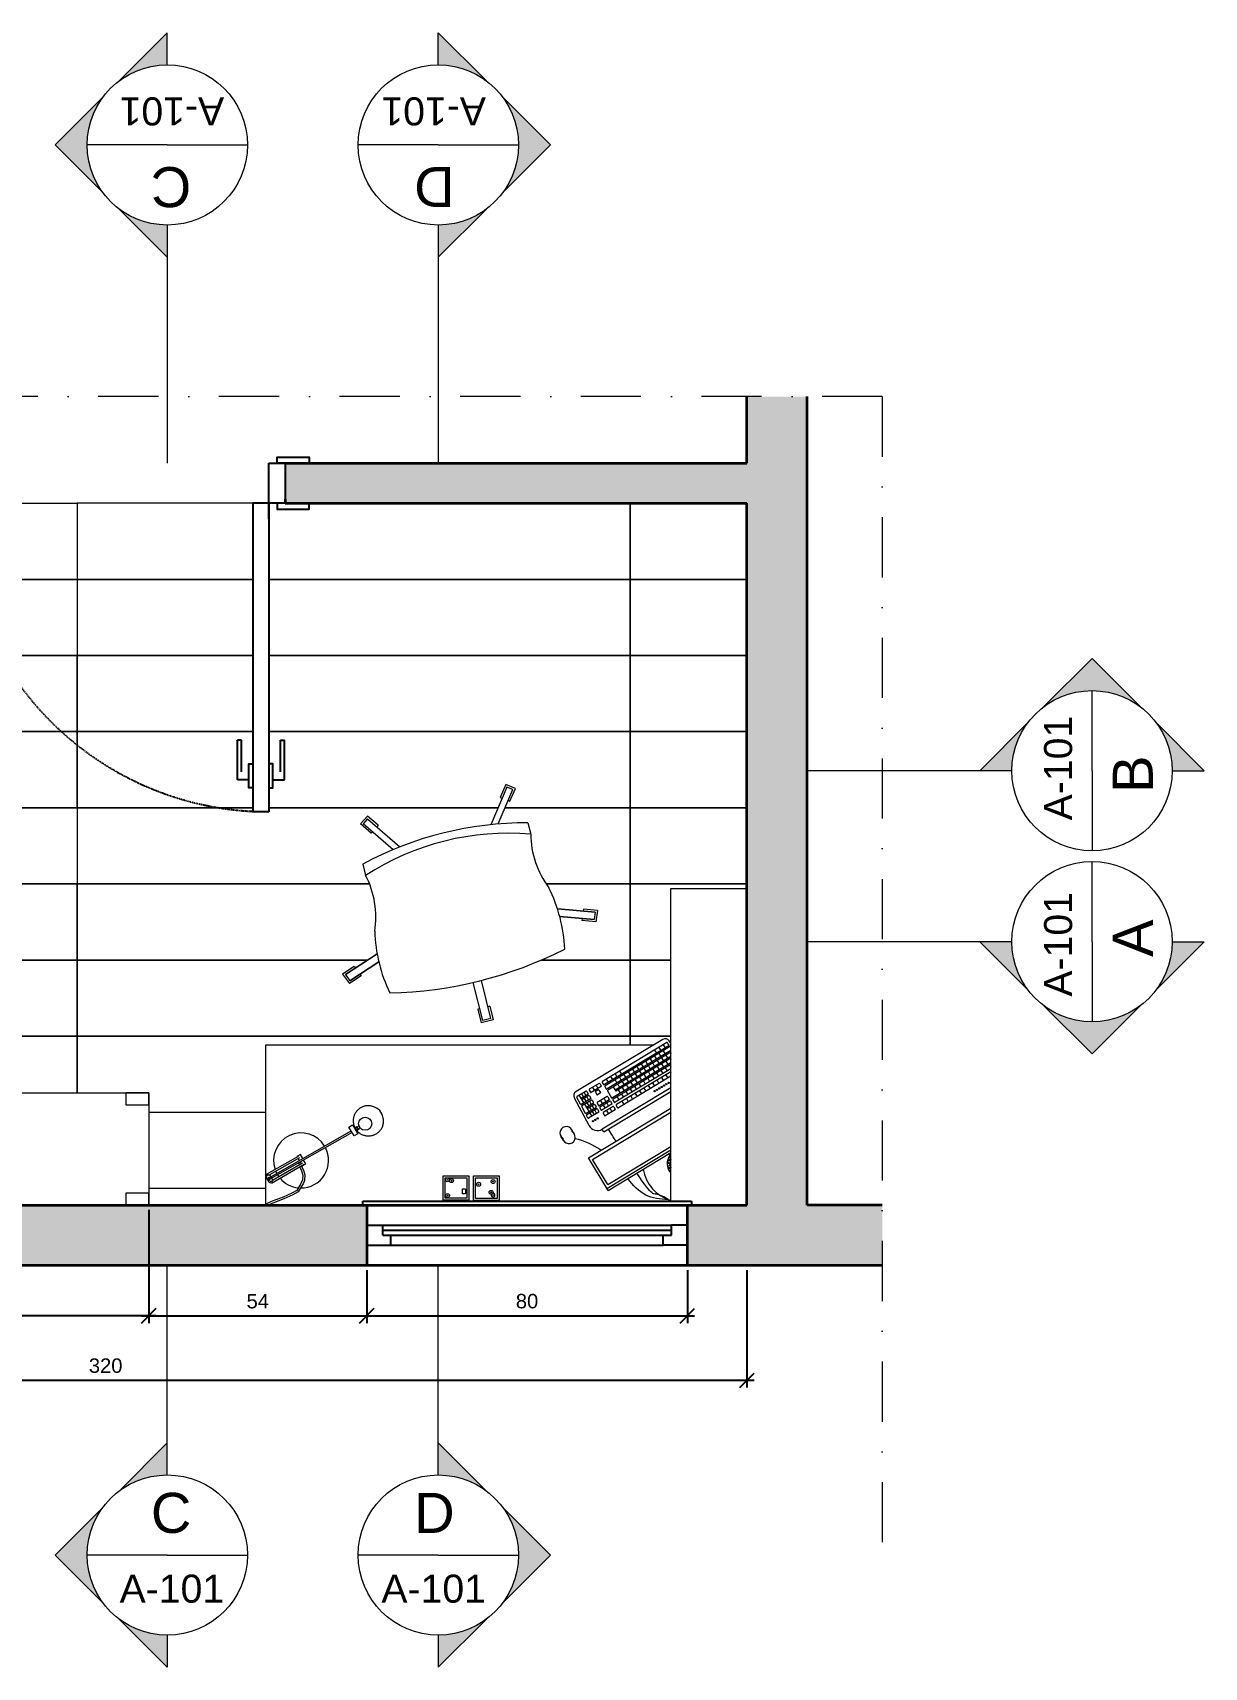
# Model space of a CAD drawing. Header units: millimetres. Extents: x 1232 to 3760, y 1413 to 4733.
# Drawn here: x 2766 to 3058.3, y 3701.3 to 4109.2 of the extents above; entities that cross this region are included whole.
import ezdxf

# ---------------------------------------------------------------- set-up
doc = ezdxf.new("R2010")
doc.units = ezdxf.units.MM
doc.linetypes.add('DASHDOT', pattern=[1, 0.5, -0.25, 0, -0.25])
doc.linetypes.add('TRATTEGGIATA2', pattern=[0.375, 0.25, -0.125])
for name, color, linetype, lineweight in [('A-ANNO-SYMB', 3, 'Continuous', 18), ('A-DOOR-FULL', 2, 'Continuous', 25), ('A-ELEV-MBE2', 4, 'Continuous', 25), ('A-FURN', 8, 'Continuous', 18), ('A-SECT C-MCUT', 9, 'Continuous', 20), ('A-SECT-MCUT', 1, 'Continuous', 35), ('A-WALL-FULL-EXTR', 7, 'Continuous', 35), ('A-WALL-STUD', 4, 'Continuous', 18), ('LAMPADA', 7, 'Continuous', 5), ('PAVIMENTO', 6, 'Continuous', 18)]:
    doc.layers.add(name, color=color, linetype=linetype, lineweight=lineweight)
doc.layers.add('G-ANNO-TEXT', color=3, linetype='Continuous')
doc.styles.add('ARIAL', font='arial.ttf')
doc.styles.get("Standard").update_dxf_attribs({"font": 'arial.ttf'})
doc.dimstyles.new('giulia', dxfattribs={"dimtxt": 3.6, "dimasz": 3.6, "dimexe": 1.8, "dimexo": 1.2, "dimgap": 1.8, "dimtad": 1, "dimdec": 0, "dimzin": 1, "dimdsep": 46, "dimtxsty": 'ARIAL', "dimblk": 'OBLIQUE', "dimcen": 1.8, "dimdle": 1.8, "dimclrt": 256, "dimadec": 0, "dimazin": 0, "dimtfac": 1, "dimtdec": 0, "dimtmove": 1, "dimatfit": 3, "dimldrblk": 'OPEN90', "dimfxl": 1, "dimtfill": 1, "dimarcsym": 0})

# ---------------------------------------------------------------- blocks, each defined once
blk = doc.blocks.new('_Oblique')
at = {"color": 0, "linetype": 'ByBlock', "lineweight": -2}
blk.add_line((-0.5, -0.5), (0.5, 0.5), dxfattribs=at)
blk = doc.blocks.new('*D75')
at = {"layer": 'G-ANNO-TEXT', "color": 0, "lineweight": -2, "transparency": 16777216}
for p, q in [((2624.2, 3800.43), (2624.2, 3771.12)), ((2944.2, 3800.43), (2944.2, 3771.12)), ((2622.4, 3772.92), (2946, 3772.92))]:
    blk.add_line(p, q, dxfattribs=at)
at = {"layer": 'G-ANNO-TEXT', "color": 0, "lineweight": -2, "transparency": 16777216, "xscale": 3.6, "yscale": 3.6, "zscale": 3.6, "rotation": 180}
blk.add_blockref('_Oblique', (2624.2, 3772.92), dxfattribs=at)
at = {"layer": 'G-ANNO-TEXT', "color": 0, "lineweight": -2, "transparency": 16777216, "xscale": 3.6, "yscale": 3.6, "zscale": 3.6}
blk.add_blockref('_Oblique', (2944.2, 3772.92), dxfattribs=at)
at = {"layer": 'G-ANNO-TEXT', "transparency": 16777216, "insert": (2784.2, 3776.56), "char_height": 3.6, "attachment_point": 5, "style": 'ARIAL', "bg_fill": 3, "box_fill_scale": 1.1, "bg_fill_color": 256, "bg_fill_true_color": 13158600, "bg_fill_transparency": 0}
blk.add_mtext('320', dxfattribs=at)
blk = doc.blocks.new('_Open90')
at = {"color": 0, "linetype": 'ByBlock', "lineweight": -2}
for p, q in [((0, 0), (-1, 0)), ((-0.5, 0.5), (0, 0)), ((0, 0), (-0.5, -0.5))]:
    blk.add_line(p, q, dxfattribs=at)
blk = doc.blocks.new('*D76')
at = {"layer": 'G-ANNO-TEXT', "color": 0, "lineweight": -2, "transparency": 16777216}
for p, q in [((2639.06, 3815.43), (2639.06, 3787.22)), ((2794.96, 3815.43), (2794.96, 3787.22)), ((2796.76, 3789.02), (2637.26, 3789.02))]:
    blk.add_line(p, q, dxfattribs=at)
at = {"layer": 'G-ANNO-TEXT', "color": 0, "lineweight": -2, "transparency": 16777216, "xscale": 3.6, "yscale": 3.6, "zscale": 3.6, "rotation": 180}
blk.add_blockref('_Oblique', (2639.06, 3789.02), dxfattribs=at)
at = {"layer": 'G-ANNO-TEXT', "color": 0, "lineweight": -2, "transparency": 16777216, "xscale": 3.6, "yscale": 3.6, "zscale": 3.6}
blk.add_blockref('_Oblique', (2794.96, 3789.02), dxfattribs=at)
at = {"layer": 'G-ANNO-TEXT', "transparency": 16777216, "insert": (2717.01, 3792.66), "char_height": 3.6, "attachment_point": 5, "style": 'ARIAL', "bg_fill": 3, "box_fill_scale": 1.1, "bg_fill_color": 256, "bg_fill_true_color": 13158600, "bg_fill_transparency": 0}
blk.add_mtext('156', dxfattribs=at)
blk = doc.blocks.new('*D78')
at = {"layer": 'G-ANNO-TEXT', "color": 0, "lineweight": -2, "transparency": 16777216}
for p, q in [((2849.33, 3800.43), (2849.33, 3787.22)), ((2929.33, 3800.43), (2929.33, 3787.22)), ((2847.53, 3789.02), (2931.13, 3789.02))]:
    blk.add_line(p, q, dxfattribs=at)
at = {"layer": 'G-ANNO-TEXT', "color": 0, "lineweight": -2, "transparency": 16777216, "xscale": 3.6, "yscale": 3.6, "zscale": 3.6, "rotation": 180}
blk.add_blockref('_Oblique', (2849.33, 3789.02), dxfattribs=at)
at = {"layer": 'G-ANNO-TEXT', "color": 0, "lineweight": -2, "transparency": 16777216, "xscale": 3.6, "yscale": 3.6, "zscale": 3.6}
blk.add_blockref('_Oblique', (2929.33, 3789.02), dxfattribs=at)
at = {"layer": 'G-ANNO-TEXT', "transparency": 16777216, "insert": (2889.33, 3792.66), "char_height": 3.6, "attachment_point": 5, "style": 'ARIAL', "bg_fill": 3, "box_fill_scale": 1.1, "bg_fill_color": 256, "bg_fill_true_color": 13158600, "bg_fill_transparency": 0}
blk.add_mtext('80', dxfattribs=at)
blk = doc.blocks.new('*D79')
at = {"layer": 'G-ANNO-TEXT', "color": 0, "lineweight": -2, "transparency": 16777216}
for p, q in [((2794.96, 3800.13), (2794.96, 3787.22)), ((2849.33, 3800.13), (2849.33, 3787.22)), ((2793.16, 3789.02), (2851.13, 3789.02))]:
    blk.add_line(p, q, dxfattribs=at)
at = {"layer": 'G-ANNO-TEXT', "color": 0, "lineweight": -2, "transparency": 16777216, "xscale": 3.6, "yscale": 3.6, "zscale": 3.6, "rotation": 180}
blk.add_blockref('_Oblique', (2794.96, 3789.02), dxfattribs=at)
at = {"layer": 'G-ANNO-TEXT', "color": 0, "lineweight": -2, "transparency": 16777216, "xscale": 3.6, "yscale": 3.6, "zscale": 3.6}
blk.add_blockref('_Oblique', (2849.33, 3789.02), dxfattribs=at)
at = {"layer": 'G-ANNO-TEXT', "transparency": 16777216, "insert": (2822.15, 3792.65), "char_height": 3.6, "attachment_point": 5, "style": 'ARIAL', "bg_fill": 3, "box_fill_scale": 1.1, "bg_fill_color": 256, "bg_fill_true_color": 13158600, "bg_fill_transparency": 0}
blk.add_mtext('54', dxfattribs=at)

msp = doc.modelspace()

# ---------------------------------------------------------------- hatches: boundary and pattern name
at = {"layer": 'A-ANNO-SYMB'}
h = msp.add_hatch(color=256, dxfattribs=at)
h.dxf.hatch_style = 1
h.paths.add_polyline_path([(3058.29, 3882.38), (3055.29, 3882.38), (3050.29, 3882.38, -0.162278), (3046.29, 3870.38)])
h.paths.add_polyline_path([(3042.29, 3866.38, -0.333333), (3018.29, 3866.38), (3030.29, 3854.38)])
h.paths.add_polyline_path([(3010.29, 3882.38), (3005.29, 3882.38), (3003.29, 3882.38), (3002.29, 3882.38), (3014.29, 3870.38, -0.162278)])
h.paths.add_polyline_path([(3014.29, 3937.04), (3002.29, 3925.04), (3003.29, 3925.04), (3005.29, 3925.04), (3010.29, 3925.04, -0.162278)])
h.paths.add_polyline_path([(3030.29, 3953.04), (3018.29, 3941.04, -0.333333), (3042.29, 3941.04)])
h.paths.add_polyline_path([(3046.29, 3937.04, -0.162278), (3050.29, 3925.04), (3055.29, 3925.04), (3058.29, 3925.04)])
h.paths.add_polyline_path([(2779.58, 4081.22, -0.162278), (2783.58, 4093.22), (2771.58, 4081.22), (2783.58, 4069.22, -0.162278)])
h.paths.add_polyline_path([(2799.58, 4061.22, -0.162278), (2787.58, 4065.22), (2799.58, 4053.22), (2799.58, 4056.22)])
h.paths.add_polyline_path([(2799.58, 4109.22), (2787.58, 4097.22, -0.162278), (2799.58, 4101.22)])
h.paths.add_polyline_path([(2867.18, 4109.22), (2867.18, 4108.22), (2867.18, 4106.22), (2867.18, 4101.22, -0.162278), (2879.18, 4097.22)])
h.paths.add_polyline_path([(2895.18, 4081.22), (2883.18, 4093.22, -0.162278), (2887.18, 4081.22, -0.162278), (2883.18, 4069.22)])
h.paths.add_polyline_path([(2879.18, 4065.22, -0.162278), (2867.18, 4061.22), (2867.18, 4056.22), (2867.18, 4053.22)])
h = msp.add_hatch(color=256, dxfattribs=at)
h.dxf.hatch_style = 1
h.paths.add_polyline_path([(2799.58, 3754.3), (2799.58, 3757.3), (2787.58, 3745.3, -0.162278), (2799.58, 3749.3)])
h.paths.add_polyline_path([(2783.58, 3741.3), (2771.58, 3729.3), (2783.58, 3717.3, -0.162278), (2779.58, 3729.3, -0.162278)])
h.paths.add_polyline_path([(2799.58, 3709.3, -0.162278), (2787.58, 3713.3), (2799.58, 3701.3), (2799.58, 3702.3), (2799.58, 3704.3)])
h.paths.add_polyline_path([(2867.18, 3757.3), (2867.18, 3754.3), (2867.18, 3749.3, -0.162278), (2879.18, 3745.3)])
h.paths.add_polyline_path([(2895.18, 3729.3), (2883.18, 3741.3, -0.162278), (2887.18, 3729.3, -0.162278), (2883.18, 3717.3)])
h.paths.add_polyline_path([(2879.18, 3713.3, -0.162278), (2867.18, 3709.3), (2867.18, 3701.3)])
at = {"layer": 'A-FURN'}
h = msp.add_hatch(dxfattribs=at)
h.set_pattern_fill('HEX', color=256, scale=1.767253, angle=-193.9346, style=0)
h.set_pattern_definition([(166.065434, (3710.18895, 3176.32236), (-0.09214045, -0.3713614), [0.22090658, -0.44181315]), (286.065434, (3710.18895, 3176.32236), (0.36767863, 0.10588473), [0.22090658, -0.44181315]), (226.065434, (3709.97455, 3176.37556), (0.27553818, -0.26547667), [0.22090658, -0.44181315])])
edge = h.paths.add_edge_path()
edge.add_line((2925.2, 3828.06), (2925.2, 3828.65))
edge.add_line((2925.2, 3828.65), (2924.95, 3829.06))
edge.add_arc((2927.76, 3827.02), 3.48, 144.0235, 222.4537)
edge.add_line((2925.2, 3824.67), (2925.2, 3825.97))
edge.add_arc((2927.76, 3827.02), 2.77, 157.8372, 202.1628, ccw=False)
at = {"layer": 'A-WALL-STUD'}
h = msp.add_hatch(color=256, dxfattribs=at)
h.dxf.hatch_style = 1
h.paths.add_polyline_path([(2743.95, 4001.8), (2737.95, 4001.8), (2639.05, 4001.8), (2639.15, 4018.4), (2624.2, 4018.4), (2624.2, 3801.63), (2849.33, 3801.63), (2849.33, 3816.63), (2848.33, 3816.63), (2639.06, 3816.63), (2639.06, 3991.8), (2743.95, 3991.8)])
h.paths.add_polyline_path([(2959.2, 4018.4), (2944.2, 4018.4), (2944.2, 4001.8), (2828.95, 4001.8), (2828.95, 3991.8), (2834.95, 3991.8), (2944.2, 3991.8), (2944.2, 3816.63), (2929.33, 3816.63), (2929.33, 3813.06), (2929.33, 3801.63), (2977.96, 3801.63), (2977.96, 3816.63), (2959.2, 3816.63)])

# ---------------------------------------------------------------- linework, layer by layer
at = {"layer": 'A-ANNO-SYMB'}
for p, q in [((2787.58, 4097.22), (2799.58, 4109.22)), ((2799.58, 4101.22), (2799.58, 4109.22)), ((2867.18, 4108.22), (2867.18, 4109.22)), ((2879.18, 4097.22), (2867.18, 4109.22)), ((2867.18, 4106.22), (2867.18, 4108.22)), ((2867.18, 4101.22), (2867.18, 4106.22)), ((2771.58, 4081.22), (2783.58, 4093.22)), ((2895.18, 4081.22), (2883.18, 4093.22)), ((2771.58, 4081.22), (2783.58, 4069.22)), ((2799.58, 4081.22), (2779.58, 4081.22)), ((2799.58, 4081.22), (2819.58, 4081.22)), ((2867.18, 4081.22), (2847.18, 4081.22)), ((2867.18, 4081.22), (2887.18, 4081.22)), ((2895.18, 4081.22), (2883.18, 4069.22)), ((2787.58, 4065.22), (2799.58, 4053.22)), ((2879.18, 4065.22), (2867.18, 4053.22)), ((2799.58, 4061.22), (2799.58, 4056.22)), ((2867.18, 4061.22), (2867.18, 4056.22)), ((2799.58, 4056.22), (2799.58, 4053.22)), ((2867.18, 4056.22), (2867.18, 4053.22)), ((2799.58, 4053.22), (2799.58, 4001.8)), ((2867.18, 4053.22), (2867.18, 4001.8)), ((3030.29, 3953.04), (3018.29, 3941.04)), ((3030.29, 3953.04), (3042.29, 3941.04)), ((3030.29, 3925.04), (3030.29, 3945.04)), ((3014.29, 3937.04), (3002.29, 3925.04)), ((3046.29, 3937.04), (3058.29, 3925.04)), ((3002.29, 3925.04), (2959.2, 3925.04)), ((3003.29, 3925.04), (3002.29, 3925.04)), ((3005.29, 3925.04), (3003.29, 3925.04)), ((3010.29, 3925.04), (3005.29, 3925.04)), ((3030.29, 3925.04), (3030.29, 3905.04)), ((3050.29, 3925.04), (3055.29, 3925.04)), ((3055.29, 3925.04), (3058.29, 3925.04)), ((3030.29, 3882.38), (3030.29, 3902.38)), ((3002.29, 3882.38), (2959.2, 3882.38)), ((3003.29, 3882.38), (3002.29, 3882.38)), ((3014.29, 3870.38), (3002.29, 3882.38)), ((3005.29, 3882.38), (3003.29, 3882.38)), ((3010.29, 3882.38), (3005.29, 3882.38)), ((3030.29, 3882.38), (3030.29, 3862.38)), ((3046.29, 3870.38), (3058.29, 3882.38)), ((3050.29, 3882.38), (3055.29, 3882.38)), ((3055.29, 3882.38), (3058.29, 3882.38)), ((3030.29, 3854.38), (3018.29, 3866.38)), ((3030.29, 3854.38), (3042.29, 3866.38)), ((2799.58, 3757.3), (2799.58, 3801.63)), ((2867.18, 3757.3), (2867.18, 3801.63)), ((2787.58, 3745.3), (2799.58, 3757.3)), ((2799.58, 3754.3), (2799.58, 3757.3)), ((2867.18, 3754.3), (2867.18, 3757.3)), ((2879.18, 3745.3), (2867.18, 3757.3)), ((2799.58, 3749.3), (2799.58, 3754.3)), ((2867.18, 3749.3), (2867.18, 3754.3)), ((2771.58, 3729.3), (2783.58, 3741.3)), ((2895.18, 3729.3), (2883.18, 3741.3)), ((2771.58, 3729.3), (2783.58, 3717.3)), ((2799.58, 3729.3), (2779.58, 3729.3)), ((2799.58, 3729.3), (2819.58, 3729.3)), ((2867.18, 3729.3), (2847.18, 3729.3)), ((2867.18, 3729.3), (2887.18, 3729.3)), ((2895.18, 3729.3), (2883.18, 3717.3)), ((2787.58, 3713.3), (2799.58, 3701.3)), ((2879.18, 3713.3), (2867.18, 3701.3)), ((2799.58, 3709.3), (2799.58, 3704.3)), ((2867.18, 3709.3), (2867.18, 3701.3)), ((2799.58, 3704.3), (2799.58, 3702.3)), ((2799.58, 3702.3), (2799.58, 3701.3))]:
    msp.add_line(p, q, dxfattribs=at)
for centre in [(2799.58, 4081.22), (2867.18, 4081.22), (3030.29, 3925.04), (3030.29, 3882.38), (2799.58, 3729.3), (2867.18, 3729.3)]:
    msp.add_circle(centre, 20, dxfattribs=at)
at = {"layer": 'A-DOOR-FULL', "color": 2}
for p, q in [((2824.95, 3987.8), (2824.95, 4001.8)), ((2824.95, 4001.8), (2828.95, 4001.8)), ((2828.95, 4001.8), (2828.95, 3991.8)), ((2824.95, 3991.8), (2820.95, 3991.8)), ((2820.95, 3991.8), (2820.95, 3914.8)), ((2824.95, 3991.8), (2824.95, 3914.8)), ((2828.95, 3991.8), (2824.95, 3991.8)), ((2824.95, 3914.8), (2820.95, 3914.8))]:
    msp.add_line(p, q, dxfattribs=at)
at = {"layer": 'A-DOOR-FULL'}
for p, q in [((2817.08, 3922.8), (2817.08, 3932.64)), ((2818.08, 3932.64), (2817.08, 3932.64)), ((2818.08, 3924.8), (2818.08, 3932.64)), ((2827.81, 3932.64), (2828.81, 3932.64)), ((2827.81, 3924.8), (2827.81, 3932.64)), ((2828.81, 3922.8), (2828.81, 3932.64)), ((2819.95, 3922.8), (2817.08, 3922.8)), ((2825.95, 3922.8), (2828.81, 3922.8))]:
    msp.add_line(p, q, dxfattribs=at)
at = {"layer": 'A-DOOR-FULL', "color": 2}
for points in [[(2834.95, 4001.8), (2826.95, 4001.8), (2826.95, 4003.3), (2834.95, 4003.3)], [(2834.95, 3991.8), (2826.95, 3991.8), (2826.95, 3990.3), (2834.95, 3990.3)]]:
    msp.add_lwpolyline(points, close=True, dxfattribs=at)
at = {"layer": 'A-DOOR-FULL'}
for points in [[(2820.95, 3920.8), (2819.95, 3920.8), (2819.95, 3926.8), (2820.95, 3926.8)], [(2824.95, 3920.8), (2825.95, 3920.8), (2825.95, 3926.8), (2824.95, 3926.8)]]:
    msp.add_lwpolyline(points, close=True, dxfattribs=at)
at = {"layer": 'A-DOOR-FULL', "color": 251, "linetype": 'TRATTEGGIATA2', "ltscale": 0.25}
msp.add_arc((2824.94, 3991.79), 77, 179.9965, 267.0257, dxfattribs=at)
at = {"layer": 'A-ELEV-MBE2', "color": 2}
for p, q in [((2848.33, 3816.63), (2848.33, 3817.63)), ((2848.33, 3817.63), (2930.33, 3817.63)), ((2930.33, 3817.63), (2930.33, 3816.63)), ((2849.33, 3811.63), (2853.33, 3811.63)), ((2853.33, 3809.13), (2853.33, 3811.63)), ((2929.33, 3811.63), (2925.33, 3811.63)), ((2925.33, 3809.13), (2925.33, 3811.63)), ((2849.33, 3806.63), (2855.33, 3806.63)), ((2855.33, 3806.63), (2855.33, 3809.13)), ((2923.33, 3806.63), (2923.33, 3809.13)), ((2929.33, 3806.63), (2923.33, 3806.63))]:
    msp.add_line(p, q, dxfattribs=at)
at = {"layer": 'A-ELEV-MBE2', "color": 3}
for p, q in [((2853.33, 3811.63), (2925.33, 3811.63)), ((2853.33, 3810.38), (2925.33, 3810.38)), ((2853.33, 3809.13), (2925.33, 3809.13)), ((2855.33, 3806.63), (2923.33, 3806.63))]:
    msp.add_line(p, q, dxfattribs=at)
at = {"layer": 'A-FURN'}
for p, q in [((2884.28, 3920.97), (2880.29, 3911.58)), ((2882.09, 3911.75), (2885.76, 3920.37)), ((2884.01, 3921.62), (2882.64, 3918.39)), ((2886.42, 3920.65), (2884.01, 3921.62)), ((2885.76, 3920.37), (2884.28, 3920.97)), ((2885.06, 3917.45), (2886.42, 3920.65)), ((2882.64, 3918.39), (2883.11, 3918.21)), ((2884.59, 3917.64), (2885.06, 3917.45)), ((2849.52, 3913.73), (2847.77, 3911.75)), ((2849.56, 3913.03), (2848.48, 3911.8)), ((2852.16, 3911.44), (2849.52, 3913.73)), ((2849.56, 3913.03), (2857.59, 3906.04)), ((2889.55, 3912.03), (2890.25, 3909.23)), ((2850.41, 3909.46), (2847.77, 3911.75)), ((2855.89, 3905.34), (2848.48, 3911.8)), ((2850.74, 3909.83), (2850.41, 3909.46)), ((2852.16, 3911.44), (2851.82, 3911.06)), ((2848.34, 3901.72), (2849.04, 3898.92)), ((2925.2, 3817.63), (2925.2, 3895.63)), ((2925.2, 3895.63), (2944.2, 3895.63)), ((2896.99, 3890.58), (2906.35, 3889.75)), ((2906.35, 3889.75), (2896.99, 3890.58)), ((2897.47, 3888.64), (2906.08, 3887.88)), ((2906.08, 3887.88), (2897.47, 3888.64)), ((2903.1, 3888.14), (2903.03, 3887.65)), ((2906.51, 3887.34), (2903.03, 3887.65)), ((2903.43, 3890.51), (2903.36, 3890.01)), ((2906.91, 3890.2), (2903.43, 3890.51)), ((2906.35, 3889.75), (2906.08, 3887.88)), ((2906.91, 3890.2), (2906.51, 3887.34)), ((2844.01, 3874.16), (2851.93, 3879.32)), ((2851.88, 3879.29), (2844.01, 3874.16)), ((2846.23, 3876.2), (2843.3, 3874.29)), ((2852.34, 3877.34), (2845.13, 3872.62)), ((2845.13, 3872.62), (2852.34, 3877.34)), ((2846.23, 3876.2), (2846.53, 3875.8)), ((2843.3, 3874.29), (2845, 3871.95)), ((2844.01, 3874.16), (2845.13, 3872.62)), ((2847.93, 3873.86), (2845, 3871.95)), ((2847.64, 3874.27), (2847.93, 3873.86)), ((2878.29, 3862.73), (2875.91, 3872.23)), ((2880.31, 3863.24), (2877.94, 3872.72)), ((2877.56, 3865.64), (2877.07, 3865.52)), ((2877.07, 3865.52), (2877.92, 3862.13)), ((2880.31, 3863.24), (2878.29, 3862.73)), ((2880.07, 3866.27), (2879.58, 3866.15)), ((2880.07, 3866.27), (2880.92, 3862.88)), ((2880.92, 3862.88), (2877.92, 3862.13)), ((2824.2, 3856.63), (2920.93, 3856.63)), ((2824.2, 3816.98), (2824.2, 3856.63)), ((2923.2, 3858), (2901.55, 3844.96)), ((2924.18, 3857.19), (2908.13, 3847.52)), ((2924.69, 3856.41), (2908.62, 3846.72)), ((2924.9, 3856.12), (2908.8, 3846.41)), ((2925.2, 3855.2), (2909.28, 3845.62)), ((2925.2, 3854.79), (2909.47, 3845.31)), ((2921.12, 3855.35), (2921.61, 3854.55)), ((2922.22, 3856), (2922.7, 3855.21)), ((2923.31, 3855.15), (2923.79, 3854.35)), ((2923.33, 3856.67), (2923.81, 3855.87)), ((2924.73, 3856.59), (2924.36, 3857.15)), ((2925.2, 3857.02), (2924.8, 3857.6)), ((2925.2, 3855.91), (2925.08, 3856.08)), ((2925.2, 3852.19), (2910.61, 3843.4)), ((2925.2, 3851.77), (2910.8, 3843.1)), ((2925.2, 3853.7), (2911.33, 3845.34)), ((2925.2, 3853.28), (2911.52, 3845.04)), ((2916.75, 3851.2), (2917.23, 3850.4)), ((2917.84, 3851.86), (2918.32, 3851.06)), ((2918.51, 3850.75), (2918.99, 3849.95)), ((2918.93, 3852.52), (2919.41, 3851.72)), ((2919.6, 3851.41), (2920.08, 3850.61)), ((2920.03, 3853.18), (2920.51, 3852.38)), ((2920.69, 3852.07), (2921.17, 3851.27)), ((2921.12, 3853.84), (2921.6, 3853.04)), ((2921.79, 3852.73), (2922.27, 3851.93)), ((2921.79, 3851.23), (2922.27, 3850.43)), ((2922.21, 3854.49), (2922.69, 3853.7)), ((2922.88, 3853.39), (2923.36, 3852.59)), ((2922.88, 3851.88), (2923.37, 3851.09)), ((2923.82, 3850.94), (2924.3, 3850.14)), ((2923.97, 3854.05), (2924.45, 3853.25)), ((2923.98, 3852.54), (2924.46, 3851.74)), ((2924.91, 3851.6), (2925.2, 3851.12)), ((2925.07, 3853.2), (2925.2, 3852.99)), ((2925.08, 3854.72), (2925.2, 3854.52)), ((2907.33, 3847.03), (2904.86, 3845.55)), ((2907.51, 3846.99), (2907.85, 3846.42)), ((2908.09, 3847.34), (2908.43, 3846.77)), ((2909.1, 3848.1), (2909.58, 3847.3)), ((2910.19, 3848.76), (2910.67, 3847.96)), ((2925.2, 3850.68), (2911.28, 3842.3)), ((2911.28, 3849.42), (2911.76, 3848.62)), ((2911.28, 3847.91), (2911.76, 3847.11)), ((2925.2, 3849.89), (2911.63, 3841.72)), ((2911.94, 3846.8), (2912.43, 3846)), ((2925.2, 3848.8), (2912.11, 3840.92)), ((2912.37, 3848.57), (2912.85, 3847.77)), ((2912.38, 3850.08), (2912.86, 3849.28)), ((2913.04, 3847.46), (2913.52, 3846.66)), ((2913.46, 3849.22), (2913.95, 3848.43)), ((2914.13, 3848.12), (2914.61, 3847.32)), ((2914.56, 3849.88), (2915.04, 3849.08)), ((2915.22, 3848.78), (2915.71, 3847.98)), ((2915.23, 3847.27), (2915.71, 3846.47)), ((2915.65, 3850.54), (2916.13, 3849.74)), ((2916.32, 3849.44), (2916.8, 3848.64)), ((2916.32, 3847.93), (2916.8, 3847.13)), ((2917.25, 3846.99), (2917.74, 3846.19)), ((2917.41, 3850.1), (2917.89, 3849.3)), ((2917.42, 3848.59), (2917.9, 3847.79)), ((2918.35, 3847.65), (2918.83, 3846.85)), ((2918.51, 3849.25), (2918.99, 3848.45)), ((2919.44, 3848.3), (2919.92, 3847.5)), ((2919.6, 3849.91), (2920.08, 3849.11)), ((2920.53, 3848.96), (2921.02, 3848.16)), ((2920.67, 3847.16), (2921.15, 3846.36)), ((2920.7, 3850.57), (2921.18, 3849.77)), ((2921.63, 3849.62), (2922.11, 3848.82)), ((2921.76, 3847.82), (2922.24, 3847.02)), ((2922.72, 3850.28), (2923.2, 3849.48)), ((2922.85, 3848.48), (2923.34, 3847.68)), ((2923.95, 3849.14), (2924.43, 3848.34)), ((2925.04, 3849.8), (2925.2, 3849.54)), ((2730.96, 3844.63), (2794.96, 3844.63)), ((2794.96, 3844.63), (2789.26, 3844.63)), ((2789.26, 3844.63), (2789.26, 3841.63)), ((2794.96, 3844.63), (2789.26, 3844.63)), ((2789.26, 3844.63), (2789.26, 3841.63)), ((2794.96, 3844.63), (2794.96, 3816.63)), ((2794.96, 3841.63), (2794.96, 3844.63)), ((2794.96, 3841.63), (2794.96, 3844.63)), ((2904.8, 3836.49), (2901.16, 3843.36)), ((2902.68, 3841.8), (2901.76, 3843.54)), ((2904.05, 3845.06), (2901.81, 3843.71)), ((2902.32, 3844.02), (2903.47, 3842.11)), ((2904.53, 3844.26), (2902.8, 3843.22)), ((2905.2, 3843.16), (2902.87, 3841.75)), ((2902.94, 3844.39), (2903.42, 3843.59)), ((2904.72, 3843.96), (2902.99, 3842.91)), ((2905.39, 3842.85), (2903.02, 3841.43)), ((2903.55, 3844.76), (2904.03, 3843.96)), ((2903.6, 3843.28), (2904.08, 3842.48)), ((2904.22, 3843.65), (2904.7, 3842.85)), ((2904.23, 3845.02), (2904.58, 3844.44)), ((2904.81, 3845.37), (2905.16, 3844.79)), ((2904.88, 3842.55), (2905.36, 3841.75)), ((2904.9, 3843.91), (2905.25, 3843.34)), ((2907.81, 3846.24), (2905.34, 3844.75)), ((2905.57, 3842.81), (2905.91, 3842.23)), ((2905.64, 3846.02), (2906.13, 3845.22)), ((2906.38, 3844.8), (2906.72, 3844.23)), ((2907.1, 3845.39), (2906.42, 3844.98)), ((2906.54, 3846.56), (2907.02, 3845.76)), ((2909.33, 3843.72), (2906.86, 3842.23)), ((2907.58, 3844.59), (2906.91, 3844.18)), ((2907.28, 3845.34), (2907.62, 3844.77)), ((2909.81, 3842.92), (2907.34, 3841.43)), ((2909.99, 3842.61), (2907.52, 3841.12)), ((2907.64, 3842.7), (2908.12, 3841.9)), ((2925.2, 3845.9), (2908.07, 3835.58)), ((2925.2, 3844.93), (2908.5, 3834.87)), ((2908.54, 3843.24), (2909.02, 3842.45)), ((2908.76, 3846.23), (2909.1, 3845.66)), ((2909.42, 3845.13), (2910.43, 3843.45)), ((2909.51, 3843.67), (2909.85, 3843.1)), ((2910.17, 3842.57), (2910.52, 3841.99)), ((2910.75, 3842.92), (2911.1, 3842.34)), ((2910.85, 3846.14), (2911.52, 3845.04)), ((2911.79, 3843.69), (2912.27, 3842.89)), ((2912.09, 3845.38), (2912.57, 3844.58)), ((2912.88, 3844.35), (2913.36, 3843.55)), ((2913.01, 3842.55), (2913.49, 3841.75)), ((2913.04, 3845.96), (2913.52, 3845.16)), ((2913.97, 3845.01), (2914.45, 3844.21)), ((2914.11, 3843.21), (2914.59, 3842.41)), ((2914.14, 3846.61), (2914.62, 3845.82)), ((2915.07, 3845.67), (2915.55, 3844.87)), ((2915.2, 3843.87), (2915.68, 3843.07)), ((2916.16, 3846.33), (2916.64, 3845.53)), ((2916.29, 3844.53), (2916.78, 3843.73)), ((2917.39, 3845.19), (2917.87, 3844.39)), ((2918.48, 3845.85), (2918.96, 3845.05)), ((2919.57, 3846.51), (2920.06, 3845.71)), ((2789.26, 3841.63), (2794.96, 3841.63)), ((2789.26, 3841.63), (2794.96, 3841.63)), ((2903.9, 3839.52), (2902.98, 3841.25)), ((2903.65, 3841.81), (2904.8, 3839.9)), ((2906.53, 3840.95), (2904.08, 3839.47)), ((2905.87, 3842.05), (2904.13, 3841.01)), ((2904.5, 3838.38), (2904.19, 3838.97)), ((2906.72, 3840.64), (2904.24, 3839.14)), ((2904.27, 3842.18), (2904.75, 3841.38)), ((2906.05, 3841.74), (2904.32, 3840.7)), ((2904.63, 3828.43), (2925.2, 3840.82)), ((2907.2, 3839.84), (2904.69, 3838.33)), ((2904.93, 3841.07), (2905.42, 3840.27)), ((2904.98, 3839.6), (2905.47, 3838.8)), ((2905.55, 3841.44), (2906.03, 3840.64)), ((2905.6, 3839.97), (2906.08, 3839.17)), ((2905.68, 3828.06), (2925.2, 3839.81)), ((2906.22, 3840.34), (2906.7, 3839.54)), ((2906.23, 3841.7), (2906.58, 3841.13)), ((2906.81, 3842.05), (2907.16, 3841.48)), ((2906.9, 3840.59), (2907.24, 3840.02)), ((2907.48, 3840.94), (2907.82, 3840.37)), ((2910.47, 3841.81), (2908, 3840.33)), ((2908.31, 3841.6), (2908.79, 3840.8)), ((2908.31, 3839.56), (2908.65, 3838.99)), ((2910.82, 3841.23), (2908.35, 3839.75)), ((2911.3, 3840.43), (2908.84, 3838.95)), ((2909.14, 3840.22), (2909.62, 3839.42)), ((2909.21, 3842.14), (2909.69, 3841.34)), ((2910.04, 3840.76), (2910.52, 3839.96)), ((2911, 3841.19), (2911.35, 3840.62)), ((2911.58, 3841.54), (2911.93, 3840.96)), ((2846.83, 3836.16), (2846.29, 3835.77)), ((2846.63, 3835.19), (2847.41, 3835.66)), ((2900.45, 3835.48), (2901.12, 3834.37)), ((2908.5, 3834.87), (2908.07, 3835.58)), ((2898.44, 3832.75), (2897.77, 3833.86)), ((2909.21, 3820.82), (2925.2, 3830.45)), ((2909.47, 3821.77), (2925.2, 3831.24)), ((2832.59, 3828.46), (2825.04, 3824.21)), ((2825.58, 3822.15), (2833.7, 3826.88)), ((2825.84, 3822.89), (2833.35, 3827.18)), ((2909.53, 3820.3), (2904.63, 3828.43)), ((2909.47, 3821.77), (2905.68, 3828.06)), ((2909.53, 3820.3), (2925.2, 3829.74)), ((2925.2, 3828.65), (2924.71, 3829.45)), ((2824.99, 3822.3), (2825.24, 3822.45)), ((2825.56, 3822.64), (2825.88, 3822.83)), ((2794.96, 3819.63), (2789.26, 3819.63)), ((2789.26, 3819.63), (2789.26, 3816.63)), ((2794.96, 3819.63), (2789.26, 3819.63)), ((2789.26, 3819.63), (2789.26, 3816.63)), ((2794.96, 3816.63), (2794.96, 3819.63)), ((2794.96, 3816.63), (2794.96, 3819.63)), ((2929.33, 3815), (2929.33, 3815)), ((2929.33, 3813.06), (2929.33, 3807.06))]:
    msp.add_line(p, q, dxfattribs=at)
for points in [[(2852.58, 3840.28), (2852.18, 3840.6), (2851.79, 3840.85), (2851.44, 3841.04), (2851.12, 3841.19), (2850.83, 3841.29), (2850.56, 3841.36), (2850.31, 3841.41), (2850.08, 3841.44), (2849.86, 3841.45), (2849.64, 3841.45), (2849.44, 3841.45), (2849.24, 3841.43), (2849.04, 3841.4), (2848.86, 3841.36), (2848.67, 3841.31), (2848.49, 3841.24), (2848.31, 3841.17), (2848.14, 3841.09), (2847.97, 3841.01), (2847.8, 3840.91), (2847.63, 3840.8), (2847.48, 3840.69), (2847.33, 3840.58), (2847.18, 3840.45), (2847.05, 3840.32), (2846.92, 3840.19), (2846.8, 3840.05), (2846.69, 3839.91), (2846.58, 3839.76), (2846.49, 3839.61), (2846.4, 3839.45), (2846.32, 3839.29), (2846.24, 3839.13), (2846.18, 3838.96), (2846.12, 3838.79), (2846.07, 3838.61), (2846.03, 3838.44), (2846, 3838.26), (2845.98, 3838.08), (2845.97, 3837.9), (2845.96, 3837.71), (2845.96, 3837.53), (2845.98, 3837.35), (2846, 3837.16), (2846.03, 3836.98), (2846.07, 3836.79), (2846.12, 3836.61), (2846.18, 3836.43), (2846.25, 3836.26), (2846.32, 3836.09), (2846.41, 3835.92), (2846.43, 3835.87)], [(2846.82, 3835.3), (2846.82, 3835.29), (2846.95, 3835.15), (2847.08, 3835.01), (2847.21, 3834.88), (2847.35, 3834.76), (2847.5, 3834.64), (2847.65, 3834.54), (2847.81, 3834.44), (2847.97, 3834.35), (2848.14, 3834.27), (2848.31, 3834.2), (2848.49, 3834.13), (2848.66, 3834.08), (2848.84, 3834.03), (2849.03, 3834), (2849.21, 3833.97), (2849.39, 3833.95), (2849.57, 3833.93), (2849.76, 3833.93), (2849.94, 3833.93), (2850.12, 3833.94), (2850.3, 3833.96), (2850.48, 3833.99), (2850.66, 3834.03), (2850.83, 3834.07), (2851.01, 3834.13), (2851.18, 3834.19), (2851.35, 3834.27), (2851.52, 3834.35), (2851.68, 3834.44), (2851.84, 3834.54), (2852, 3834.65), (2852.15, 3834.76), (2852.29, 3834.88), (2852.43, 3835), (2852.56, 3835.13), (2852.69, 3835.27), (2852.81, 3835.41), (2852.92, 3835.56), (2853.02, 3835.71), (2853.11, 3835.87), (2853.2, 3836.03), (2853.27, 3836.2), (2853.34, 3836.37), (2853.39, 3836.55), (2853.43, 3836.74), (2853.47, 3836.94), (2853.49, 3837.15), (2853.51, 3837.36), (2853.52, 3837.59), (2853.51, 3837.83), (2853.49, 3838.09), (2853.44, 3838.37), (2853.36, 3838.68), (2853.25, 3839.02), (2853.09, 3839.4), (2852.88, 3839.83), (2852.58, 3840.28)], [(2845.67, 3834.79), (2825.2, 3823.11), (2825.01, 3823.43), (2845.44, 3835.17)], [(2847.44, 3835.68), (2847.17, 3835.51), (2846.88, 3835.5), (2846.64, 3835.62), (2846.61, 3835.95), (2846.83, 3836.16), (2847.12, 3836.26)], [(2832.6, 3826.24), (2832.78, 3825.78), (2833.05, 3825.19), (2833.36, 3824.1), (2833.33, 3822.93), (2833.01, 3822.22), (2832.7, 3821.69), (2831.86, 3820.33), (2830.65, 3819.61), (2828.46, 3818.64), (2825.73, 3817.61), (2824.5, 3817.05), (2824.05, 3816.95)], [(2833.04, 3826.5), (2833.24, 3825.97), (2833.52, 3825.37), (2833.87, 3824.16), (2833.82, 3822.82), (2833.46, 3821.99), (2833.13, 3821.43), (2832.22, 3819.96), (2830.88, 3819.17), (2828.65, 3818.18), (2825.92, 3817.15), (2824.66, 3816.63), (2824.07, 3816.63)], [(2824.36, 3824.33), (2832.32, 3828.9)], [(2833.4, 3828.25), (2832.78, 3829.28), (2831.89, 3828.75), (2831.94, 3828.68)], [(2832.2, 3828.24), (2832.5, 3827.73)], [(2832.52, 3827.29), (2832.43, 3827), (2832.48, 3826.69)], [(2832.7, 3827.39), (2832.96, 3826.96)], [(2833.18, 3826.58), (2833.26, 3826.45)], [(2833.26, 3826.45), (2834.15, 3826.98), (2833.6, 3827.9)], [(2824.99, 3822.3), (2824.18, 3823.8), (2824.43, 3823.94)], [(2825.27, 3822.98), (2824.93, 3823.55), (2824.74, 3823.44), (2824.63, 3823.2), (2824.81, 3822.88), (2825.08, 3822.87), (2825.27, 3822.98)], [(2824.7, 3824.1), (2825, 3824.28), (2825.88, 3822.83)], [(2825.08, 3822.87), (2824.74, 3823.44)]]:
    msp.add_lwpolyline(points, dxfattribs=at)
for points in [[(2846.2, 3833.9), (2844.88, 3836.12), (2845.77, 3836.65), (2847.09, 3834.43)], [(2874.78, 3817.86), (2868.41, 3817.86), (2868.41, 3823.98), (2874.78, 3823.98)], [(2874.28, 3818.36), (2868.92, 3818.36), (2868.92, 3823.47), (2874.28, 3823.47)], [(2875.97, 3823.98), (2882.34, 3823.98), (2882.34, 3817.79), (2875.97, 3817.79)], [(2876.48, 3823.47), (2881.84, 3823.47), (2881.84, 3818.29), (2876.48, 3818.29)]]:
    msp.add_lwpolyline(points, close=True, dxfattribs=at)
msp.add_lwpolyline([(2873.86, 3819.49), (2873.29, 3819.49, -0.414214), (2873.19, 3819.59), (2873.19, 3820.58, -0.414214), (2873.29, 3820.68), (2873.86, 3820.68, -0.414214), (2873.96, 3820.58), (2873.96, 3819.59, -0.414214)], format="xyb", close=True, dxfattribs=at)
for centre, radius in [((2923.49, 3846.47), 0.156), ((2924.07, 3846.82), 0.156), ((2924.65, 3847.17), 0.156), ((2921.17, 3845.07), 0.156), ((2921.75, 3845.42), 0.156), ((2922.33, 3845.77), 0.156), ((2922.91, 3846.12), 0.156), ((2848.94, 3836.95), 1.63), ((2847.25, 3835.96), 0.335), ((2905.79, 3837.58), 0.156), ((2906.37, 3837.93), 0.156), ((2906.95, 3838.28), 0.156), ((2824.48, 3824.15), 0.218), ((2825.49, 3822.39), 0.258), ((2869.44, 3822.95), 0.491), ((2869.44, 3822.95), 0.0814), ((2870.47, 3822.74), 0.491), ((2870.47, 3822.74), 0.0814), ((2877.26, 3821.84), 0.491), ((2880.86, 3822.53), 0.491), ((2880.86, 3822.53), 0.0814), ((2869.51, 3819.04), 0.491), ((2869.51, 3819.04), 0.0814), ((2877.26, 3821.84), 0.0806), ((2880.36, 3819.83), 0.491), ((2880.36, 3819.83), 0.102), ((2880.86, 3819.13), 0.0474)]:
    msp.add_circle(centre, radius, dxfattribs=at)
for centre, radius, start, end in [((2889.05, 3826.51), 85.52, 89.6679, 118.4258), ((2884.74, 3843.73), 65.73, 85.1973, 122.8963), ((2912.7, 3909.41), 22.46, 180.4561, 217.1084), ((2829.15, 3888.5), 22.46, 350.9853, 27.6376), ((2860.25, 3878.81), 38.52, 2.5231, 26.2708), ((2889.83, 3886.21), 38.52, 181.8229, 205.5705), ((2852.68, 3971.87), 102.31, 271.343, 296.7507), ((2923.8, 3857), 1.17, 31.0654, 121.0654), ((2924.25, 3857.07), 0.132, 34.1595, 121.0654), ((2924.62, 3856.52), 0.132, 301.0654, 34.1595), ((2924.97, 3856), 0.132, 34.1595, 121.0654), ((2907.4, 3846.92), 0.132, 31.0654, 121.0654), ((2908.2, 3847.41), 0.132, 121.0654, 211.0654), ((2908.55, 3846.83), 0.132, 211.0654, 301.0654), ((2902.15, 3843.96), 1.17, 121.0654, 211.0654), ((2901.88, 3843.6), 0.132, 121.0654, 207.9714), ((2904.12, 3844.95), 0.132, 31.0654, 121.0654), ((2904.47, 3844.38), 0.132, 301.0654, 31.0654), ((2904.79, 3843.84), 0.132, 31.0654, 121.0654), ((2904.93, 3845.43), 0.132, 121.0654, 211.0654), ((2905.27, 3844.86), 0.132, 211.0654, 301.0654), ((2905.13, 3843.27), 0.132, 301.0654, 31.0654), ((2905.45, 3842.74), 0.132, 31.0654, 121.0654), ((2906.49, 3844.87), 0.132, 121.0654, 211.0654), ((2906.84, 3844.3), 0.132, 211.0654, 301.0654), ((2907.16, 3845.27), 0.132, 31.0654, 121.0654), ((2907.51, 3844.7), 0.132, 301.0654, 31.0654), ((2907.74, 3846.35), 0.132, 301.0654, 31.0654), ((2908.87, 3846.3), 0.132, 121.0654, 211.0654), ((2909.21, 3845.73), 0.132, 211.0654, 301.0654), ((2909.39, 3843.6), 0.132, 31.0654, 121.0654), ((2909.53, 3845.2), 0.132, 121.0654, 211.0654), ((2909.74, 3843.03), 0.132, 301.0654, 31.0654), ((2910.06, 3842.5), 0.132, 31.0654, 121.0654), ((2910.55, 3843.52), 0.132, 211.0654, 301.0654), ((2910.87, 3842.98), 0.132, 121.0654, 211.0654), ((2902.8, 3841.87), 0.132, 207.9714, 301.0654), ((2903.09, 3841.32), 0.132, 121.0654, 207.9714), ((2904.01, 3839.58), 0.132, 207.9714, 301.0654), ((2904.31, 3839.03), 0.132, 121.0654, 207.9714), ((2905.8, 3842.16), 0.132, 301.0654, 31.0654), ((2906.12, 3841.63), 0.132, 31.0654, 121.0654), ((2906.46, 3841.06), 0.132, 301.0654, 31.0654), ((2906.79, 3840.53), 0.132, 31.0654, 121.0654), ((2906.93, 3842.12), 0.132, 121.0654, 211.0654), ((2907.27, 3841.54), 0.132, 211.0654, 301.0654), ((2907.13, 3839.95), 0.132, 301.0654, 31.0654), ((2907.59, 3841.01), 0.132, 121.0654, 211.0654), ((2907.94, 3840.44), 0.132, 211.0654, 301.0654), ((2908.42, 3839.63), 0.132, 121.0654, 211.0654), ((2908.77, 3839.06), 0.132, 211.0654, 301.0654), ((2910.41, 3841.93), 0.132, 301.0654, 31.0654), ((2910.89, 3841.12), 0.132, 31.0654, 121.0654), ((2911.21, 3842.41), 0.132, 211.0654, 301.0654), ((2911.24, 3840.55), 0.132, 301.0654, 31.0654), ((2911.7, 3841.61), 0.132, 121.0654, 211.0654), ((2912.04, 3841.03), 0.132, 211.0654, 301.0654), ((2832.97, 3827.8), 6.87, 31.3451, 199.1321), ((2899.11, 3834.67), 1.57, 6.6036, 235.5272), ((2899.78, 3833.56), 1.57, 186.6036, 55.5272), ((2904.62, 3838.44), 0.132, 207.9714, 301.0654), ((2906.86, 3837.58), 2.33, 207.9714, 301.0654), ((2832.97, 3827.8), 6.87, 268.7732, 27.8547), ((2927.76, 3827.02), 3.48, 144.0235, 222.4537), ((2927.76, 3827.02), 2.77, 157.8372, 202.1628), ((2832.97, 3827.8), 6.87, 202.9698, 208.4151), ((2832.97, 3827.8), 6.87, 211.547, 215.7789), ((2832.97, 3827.8), 6.87, 219.9532, 264.0399), ((2927.76, 3827.02), 9.54, 188.5253, 254.4063), ((2880.86, 3819.13), 0.491, 154.4327, 96.3738)]:
    msp.add_arc(centre, radius, start, end, dxfattribs=at)
for points in [[(2911.53, 3832.58), (2910.94, 3833.5), (2910.32, 3834.49), (2909.65, 3835.56)], [(2907.77, 3830.32), (2905.8, 3831.72), (2903.62, 3832.72), (2901.3, 3833.19)]]:
    msp.add_open_spline(points, degree=3, dxfattribs=at)
for points, knots in [([(2924.55, 3818.03), (2922.51, 3818.09), (2918.48, 3818.61), (2915.79, 3821.57), (2914.44, 3823.26)], [0.0415162, 0.0415162, 0.0415162, 0.0415162, 0.124418, 0.2136337, 0.2136337, 0.2136337, 0.2136337]), ([(2924.55, 3818.03), (2921.13, 3820.15), (2921.56, 3818.16), (2918.81, 3821.54), (2916.7, 3824.63)], [0.0415162, 0.0415162, 0.0415162, 0.0415162, 0.124418, 0.1745583, 0.1745583, 0.1745583, 0.1745583])]:
    msp.add_open_spline(points, degree=3, knots=knots, dxfattribs=at)
at = {"layer": 'A-SECT C-MCUT', "linetype": 'DASHDOT', "ltscale": 30}
for q in [(2542.16, 4018.4), (2977.96, 3728.29)]:
    msp.add_line((2977.96, 4018.4), q, dxfattribs=at)
at = {"layer": 'A-SECT-MCUT'}
for p, q in [((2944.2, 4001.8), (2944.2, 4018.46)), ((2959.2, 3816.63), (2959.2, 4018.46)), ((2828.95, 4001.8), (2944.2, 4001.8)), ((2828.95, 3991.8), (2944.2, 3991.8)), ((2944.2, 3816.63), (2944.2, 3991.8)), ((2944.2, 3816.63), (2944.2, 3866.63)), ((2639.2, 3816.63), (2849.33, 3816.63)), ((2639.2, 3816.63), (2849.33, 3816.63)), ((2849.33, 3816.63), (2849.33, 3801.63)), ((2929.33, 3801.63), (2929.33, 3816.63)), ((2929.33, 3816.63), (2944.2, 3816.63)), ((2929.33, 3816.63), (2944.2, 3816.63)), ((2977.96, 3816.63), (2959.2, 3816.63)), ((2624.2, 3801.63), (2849.33, 3801.63)), ((2929.33, 3801.63), (2977.96, 3801.63))]:
    msp.add_line(p, q, dxfattribs=at)
at = {"layer": 'A-SECT-MCUT', "color": 3}
msp.add_line((2849.33, 3816.63), (2929.33, 3816.63), dxfattribs=at)
at = {"layer": 'A-WALL-FULL-EXTR'}
msp.add_line((2828.95, 3992.8), (2828.95, 3991.8), dxfattribs=at)
at = {"layer": 'A-WALL-STUD', "color": 3}
for p, q in [((2747.95, 3991.8), (2777.06, 3991.8)), ((2777.06, 3991.8), (2777.06, 3972.8)), ((2915.06, 3972.8), (2915.06, 3991.8)), ((2915.06, 3991.8), (2915.06, 3972.8)), ((2639.06, 3972.8), (2777.06, 3972.8)), ((2777.06, 3972.8), (2639.06, 3972.8)), ((2777.06, 3972.8), (2777.06, 3953.8)), ((2777.06, 3953.8), (2666.96, 3953.8))]:
    msp.add_line(p, q, dxfattribs=at)
for points in [[(2824.95, 3991.8), (2777.06, 3991.8), (2777.06, 3972.8), (2820.95, 3972.8)], [(2820.95, 3972.8), (2777.06, 3972.8), (2777.06, 3953.8), (2820.95, 3953.8)], [(2824.95, 3953.8), (2915.06, 3953.8), (2915.06, 3972.8), (2824.95, 3972.8)], [(2944.2, 3972.8), (2915.06, 3972.8), (2915.06, 3953.8), (2944.2, 3953.8)], [(2666.96, 3953.8), (2777.07, 3953.8), (2777.07, 3934.8), (2666.96, 3934.8)], [(2820.95, 3953.8), (2777.05, 3953.8), (2777.05, 3934.8), (2820.95, 3934.8)], [(2824.95, 3934.8), (2915.05, 3934.8), (2915.05, 3953.8), (2824.95, 3953.8)], [(2944.2, 3953.8), (2915.05, 3953.8), (2915.05, 3934.8), (2944.2, 3934.8)], [(2666.96, 3934.8), (2777.08, 3934.8), (2777.08, 3915.8), (2666.96, 3915.8)], [(2820.95, 3934.8), (2777.05, 3934.8), (2777.05, 3915.8), (2820.95, 3915.8)], [(2883.81, 3915.8), (2915.05, 3915.8), (2915.05, 3934.8), (2824.95, 3934.8)], [(2944.2, 3934.8), (2915.05, 3934.8), (2915.05, 3915.8), (2944.2, 3915.8)], [(2666.96, 3915.8), (2777.06, 3915.8), (2777.06, 3896.8), (2666.96, 3896.8)], [(2820.95, 3915.8), (2777.06, 3915.8), (2777.06, 3896.8), (2850.02, 3896.8)], [(2882.08, 3915.8), (2824.95, 3915.8)], [(2894.12, 3896.8), (2915.06, 3896.8), (2915.06, 3915.8), (2883.81, 3915.8)], [(2944.2, 3915.8), (2915.06, 3915.8), (2915.06, 3896.8), (2944.2, 3896.8)], [(2666.96, 3896.8), (2777.07, 3896.8), (2777.07, 3877.8), (2666.96, 3877.8)], [(2850.02, 3896.8), (2777.05, 3896.8), (2777.05, 3877.8), (2849.59, 3877.8)], [(2892.91, 3877.8), (2915.05, 3877.8), (2915.05, 3896.8), (2894.12, 3896.8)], [(2944.2, 3896.8), (2915.05, 3896.8), (2915.05, 3877.8), (2925.2, 3877.8)], [(2666.96, 3877.8), (2777.08, 3877.8), (2777.08, 3858.8), (2666.96, 3858.8)], [(2849.59, 3877.8), (2777.05, 3877.8), (2777.05, 3858.8), (2915.05, 3858.8), (2915.05, 3877.8), (2892.91, 3877.8)], [(2925.2, 3877.8), (2915.05, 3877.8), (2915.05, 3858.8), (2925.2, 3858.8)], [(2666.96, 3858.8), (2777.08, 3858.8), (2777.08, 3844.63)], [(2915.04, 3856.63), (2915.04, 3858.8), (2777.04, 3858.8), (2777.04, 3844.63)], [(2925.2, 3858.8), (2915.04, 3858.8), (2915.04, 3856.63)], [(2794.96, 3839.8), (2824.2, 3839.8)], [(2824.2, 3820.8), (2794.96, 3820.8)]]:
    msp.add_lwpolyline(points, dxfattribs=at)
at = {"layer": 'LAMPADA'}
msp.add_line((2824.05, 3816.95), (2824.07, 3816.63), dxfattribs=at)
at = {"layer": 'PAVIMENTO', "color": 3}
for p, q in [((2824.95, 3972.8), (2915.06, 3972.8)), ((2915.06, 3972.8), (2944.2, 3972.8))]:
    msp.add_line(p, q, dxfattribs=at)
at = {"layer": 'PAVIMENTO', "color": 1}
msp.add_lwpolyline([(2824.95, 3915.8), (2882.08, 3915.8)], dxfattribs=at)
at = {"layer": 'PAVIMENTO'}
msp.add_lwpolyline([(2794.96, 3839.8), (2824.2, 3839.8)], dxfattribs=at)

# ---------------------------------------------------------------- texts
at = {"layer": 'A-ANNO-SYMB'}
for s, width, insert, char_height, attachment_point, rotation in [('A-101', 1.3229, (2787.68, 4086.09), 7, 3, 180), ('A-101', 1.3229, (2879.08, 4086.09), 7, 1, 180), ('C', 0.5153, (2795.49, 4065.69), 10, 3, 180), ('D', 0.5153, (2871.27, 4065.69), 10, 1, 180), ('A-101', 1.3229, (3025.42, 3912.66), 7, 7, 90), ('B', 0.5153, (3045.46, 3919.53), 10, 7, 90), ('A-101', 1.3229, (3025.42, 3894.76), 7, 9, 90), ('A', 0.5153, (3045.46, 3887.9), 10, 9, 90)]:
    msp.add_mtext_dynamic_manual_height_columns(s, width=width, gutter_width=12.5, heights=[0], dxfattribs=dict(at, insert=insert, char_height=char_height, attachment_point=attachment_point, rotation=rotation))
for s, width, insert, char_height, attachment_point in [('C', 0.5153, (2795.49, 3744.84), 10, 1), ('D', 0.5153, (2871.27, 3744.84), 10, 3), ('A-101', 1.3229, (2787.68, 3724.43), 7, 1), ('A-101', 1.3229, (2879.08, 3724.43), 7, 3)]:
    msp.add_mtext_dynamic_manual_height_columns(s, width=width, gutter_width=12.5, heights=[0], dxfattribs=dict(at, insert=insert, char_height=char_height, attachment_point=attachment_point))

# ---------------------------------------------------------------- next in the draw order: dimensions: what is measured, and where the dimension line sits
at = {"layer": 'G-ANNO-TEXT'}
dim = msp.add_linear_dim(base=(2944.2, 3772.92), p1=(2624.2, 3801.63), p2=(2944.2, 3801.63), dimstyle='giulia', dxfattribs=at)
dim.commit()
dim.dimension.update_dxf_attribs({"geometry": '*D75', "text_midpoint": (2784.2, 3776.56)})

# ---------------------------------------------------------------- next in the draw order: dimensions: what is measured, and where the dimension line sits
for base, p1, p2, picture, middle in [((2639.06, 3789.02), (2794.96, 3816.63), (2639.06, 3816.63), '*D76', (2717.01, 3792.66)), ((2929.33, 3789.02), (2849.33, 3801.63), (2929.33, 3801.63), '*D78', (2889.33, 3792.66))]:
    dim = msp.add_linear_dim(base=base, p1=p1, p2=p2, dimstyle='giulia', dxfattribs=at)
    dim.commit()
    dim.dimension.update_dxf_attribs({"geometry": picture, "text_midpoint": middle})

# ---------------------------------------------------------------- next in the draw order: dimensions: what is measured, and where the dimension line sits
dim = msp.add_linear_dim(base=(2849.33, 3789.02), p1=(2794.96, 3801.33), p2=(2849.33, 3801.33), dimstyle='giulia', dxfattribs=at)
dim.commit()
dim.dimension.update_dxf_attribs({"geometry": '*D79', "text_midpoint": (2822.15, 3792.65)})

# ---------------------------------------------------------------- next in the draw order: linework, layer by layer
at = {"layer": 'A-SECT-MCUT', "color": 3}
msp.add_line((2849.33, 3801.63), (2929.33, 3801.63), dxfattribs=at)

doc.saveas('drawing.dxf')
